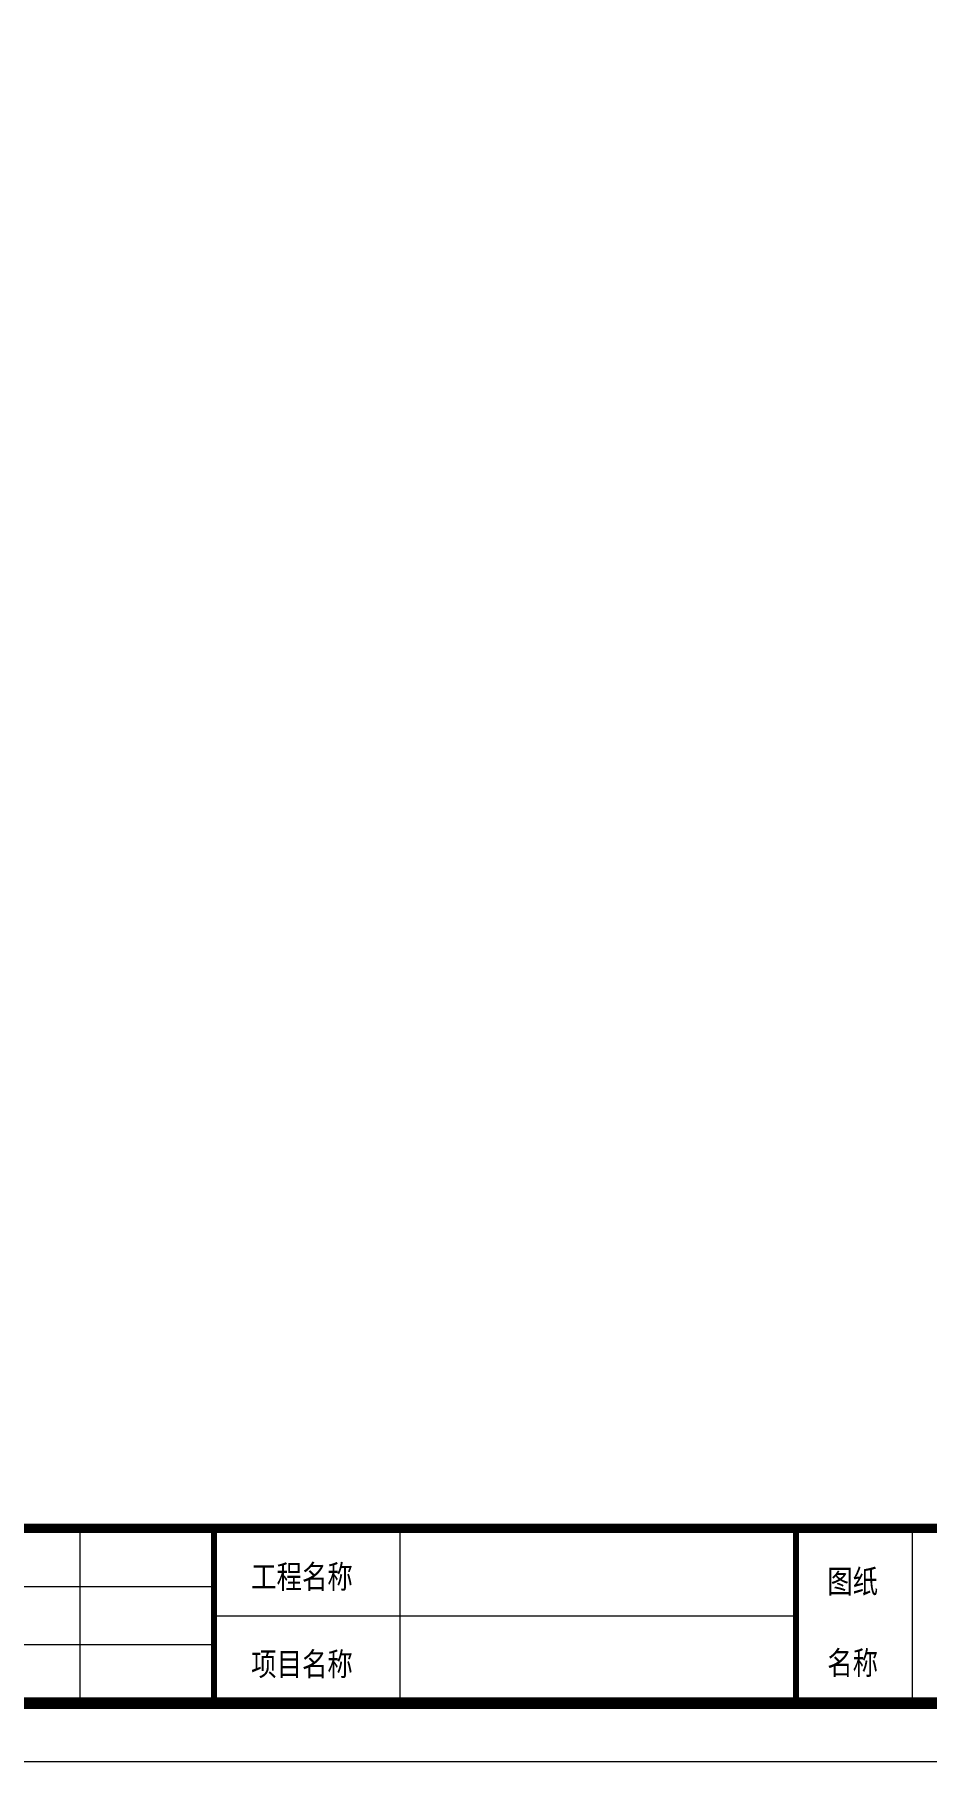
# Model space of a CAD drawing. Extents: x -51322 to 334811, y -147916 to 129288.
# Drawn here: x 58011 to 77730, y -52602 to -14454 of the extents above; entities that cross this region are included whole.
import ezdxf

# ---------------------------------------------------------------- set-up
doc = ezdxf.new("R2010")
doc.units = 0
doc.header["$LTSCALE"] = 1000
doc.header["$MEASUREMENT"] = 0
doc.layers.get('0').update_dxf_attribs({"lineweight": 5})
doc.styles.add('-宋体', font='', dxfattribs={"width": 0.8})
doc.styles.add('_TCH_DIM', font='SIMPLEX', dxfattribs={"bigfont": 'GBCBIG'})
doc.styles.get("Standard").update_dxf_attribs({"font": 'gbenor.shx', "bigfont": 'gbcbig.shx'})
doc.styles.add('图框', font='')
doc.styles.add('黑体', font='simhei.ttf', dxfattribs={"width": 0.8})
doc.styles.get('-宋体').set_extended_font_data('SimSun')
doc.styles.get('图框').set_extended_font_data('SimSun')

# ---------------------------------------------------------------- blocks, each defined once
blk = doc.blocks.new('$TITLEBLK$00000187')
for p, q in [((-147.5, 0), (-147.5, 15)), ((-120, 0), (-120, 15)), ((-76, 0), (-76, 15)), ((-136, 10), (-210, 10)), ((-136, 7.5), (-86, 7.5)), ((-136, 5), (-210, 5))]:
    blk.add_line(p, q)
for points, const_width in [([(-297.54, 0), (-297.54, 15), (0, 15)], 0.8), ([(-136, 0), (-136, 15)], 0.5), ([(-86, 0), (-86, 15)], 0.5)]:
    blk.add_lwpolyline(points, dxfattribs=dict(const_width=const_width))
at = {"style": '图框', "width": 0.8}
for s, p in [('工程名称', (-132.8, 9.86)), ('图纸', (-83.31, 9.46)), ('项目名称', (-132.8, 2.36)), ('名称', (-83.31, 2.46))]:
    blk.add_text(s, height=2, dxfattribs=at).set_placement(p)
for tag, p in [('审定人', (-193.68, 10.95)), ('校对', (-155.51, 10.92)), ('审核人', (-193.68, 6.03)), ('设计负责人', (-158.64, 6.23)), ('设计人', (-156.48, 1.18)), ('项目负责人', (-195.69, 1.11))]:
    blk.add_attdef(tag, p, '', height=3)
for tag, p, height, style, width in [('阶段', (-12.96, 10.81), 2.5, '黑体', 0.8), ('工程名称', (-115.66, 9.53), 3, '-宋体', 0.8), ('图名', (-73.67, 6.22), 3, '-宋体', 0.8), ('日期', (-12.96, 5.8), 2.5, '黑体', 0.8), ('项目名称', (-115.65, 1.97), 3, '-宋体', 0.8), ('图号', (-31.44, 2.55), 3, '_TCH_DIM', 0.7), ('比例', (-12.96, 1.14), 2.5, '黑体', 0.8)]:
    blk.add_attdef(tag, p, '', height=height, dxfattribs=dict(style=style, width=width))
blk = doc.blocks.new('rgthtyjyuk')
blk.add_lwpolyline([(0, 0), (420, 0), (420, 297), (0, 297)], close=True)
at = {"const_width": 1}
blk.add_lwpolyline([(25, 5), (415, 5), (415, 292), (25, 292)], close=True, dxfattribs=at)
at = {"const_width": 0.8}
blk.add_lwpolyline([(415, 20), (25, 20)], dxfattribs=at)

msp = doc.modelspace()

# ---------------------------------------------------------------- block references
at = {"xscale": 257.3329047053371, "yscale": 257.3329047053371, "zscale": 257.3329047053371}
for name, p in [('rgthtyjyuk', (-9818.6, -52602.4)), ('$TITLEBLK$00000187', (96974.5, -51315.7))]:
    msp.add_blockref(name, p, dxfattribs=at)

doc.saveas('drawing.dxf')
